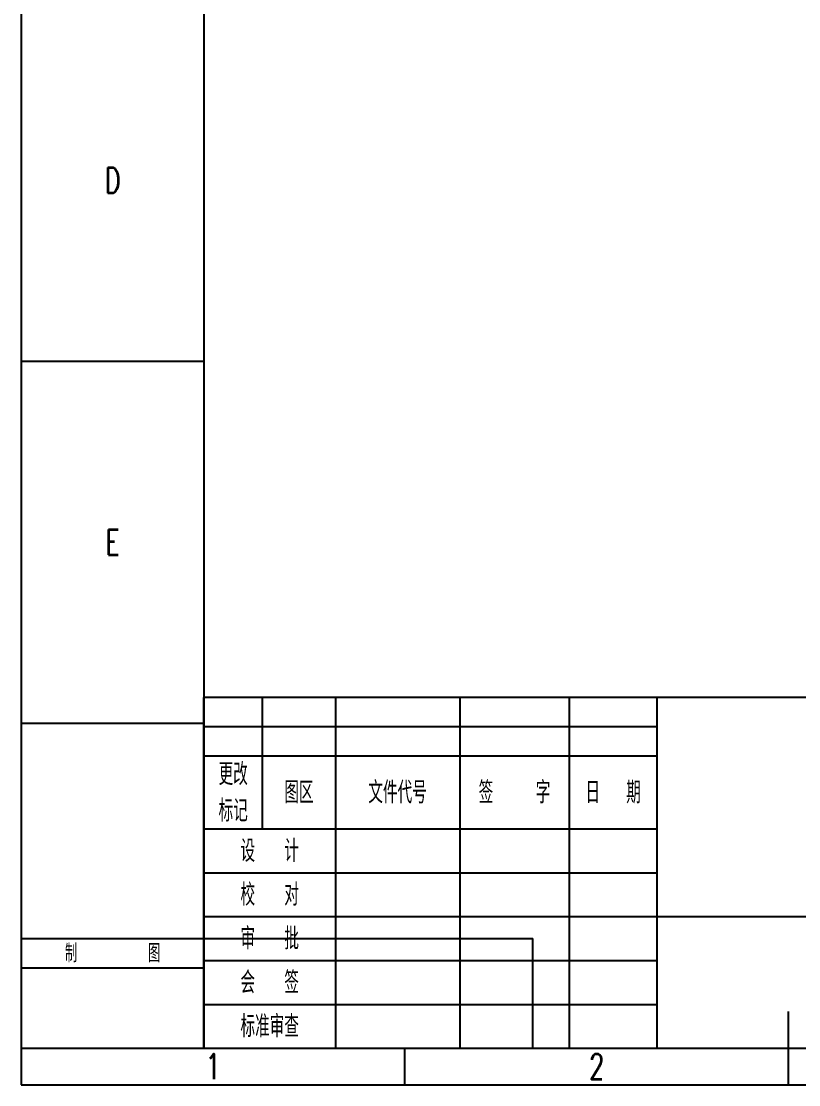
# Model space of a CAD drawing. Header units: millimetres. Extents: x 0 to 210, y 0 to 297.
# Drawn here: x 0 to 106.4, y 0 to 145.5 of the extents above; entities that cross this region are included whole.
import ezdxf
from ezdxf.enums import TextEntityAlignment as Align

# ---------------------------------------------------------------- set-up
doc = ezdxf.new("R2010")
doc.units = ezdxf.units.MM
doc.layers.add('PDM_Title', color=7, linetype='Continuous')
doc.styles.add('HZ', font='TXT.SHX', dxfattribs={"width": 0.667, "bigfont": 'HZTXT.SHX'})

# ---------------------------------------------------------------- blocks, each defined once
blk = doc.blocks.new('FitPDM_DWGFrame')
at = {"layer": 'PDM_Title', "color": 2}
for p, q in [((0, 297), (0, 0)), ((0, 99), (25, 99)), ((33, 35), (33, 53)), ((43, 53), (43, 5)), ((60, 53), (60, 5)), ((75, 53), (75, 5)), ((87, 53), (87, 5)), ((0, 49.5), (25, 49.5)), ((25, 49), (87, 49)), ((25, 45), (87, 45)), ((25, 35), (87, 35)), ((25, 29), (87, 29)), ((25, 23), (87, 23)), ((87, 23), (145, 23)), ((0, 20), (25, 20)), ((25, 17), (87, 17)), ((0, 16), (25, 16)), ((25, 11), (87, 11)), ((0, 5), (25, 5)), ((52.5, 0), (52.5, 5)), ((0, 0), (210, 0))]:
    blk.add_line(p, q, dxfattribs=at)
at = {"layer": 'PDM_Title', "color": 0}
for p, q in [((25, 292), (25, 5)), ((205, 53), (25, 53)), ((25, 5), (25, 53)), ((25, 20), (70, 20)), ((70, 5), (70, 20)), ((105, 0), (105, 10)), ((25, 5), (205, 5))]:
    blk.add_line(p, q, dxfattribs=at)
at = {"layer": 'PDM_Title', "color": 2, "style": 'HZ', "width": 0.667}
for s, height, p in [('D', 3.5, (12.5, 123.75)), ('E', 3.5, (12.5, 74.25)), ('更改', 3, (29, 42.5)), ('图区', 3, (38, 40)), ('文件代号', 3, (51.5, 40)), ('签   字', 3, (67.5, 40)), ('日  期', 3, (81, 40)), ('标记', 3, (29, 37.5)), ('设\u3000\u3000计', 3, (34, 32)), ('校\u3000\u3000对', 3, (34, 26)), ('审\u3000\u3000批', 3, (34, 20)), ('制      图', 2.5, (12.5, 18)), ('会\u3000\u3000签', 3, (34, 14)), ('标准审查', 3, (34, 8)), ('1', 3.5, (26.25, 2.5)), ('2', 3.5, (78.75, 2.5))]:
    blk.add_text(s, height=height, dxfattribs=at).set_placement(p, align=Align.MIDDLE_CENTER)

msp = doc.modelspace()

# ---------------------------------------------------------------- block references
at = {"layer": 'PDM_Title'}
msp.add_blockref('FitPDM_DWGFrame', (0, 0), dxfattribs=at)

doc.saveas('drawing.dxf')
